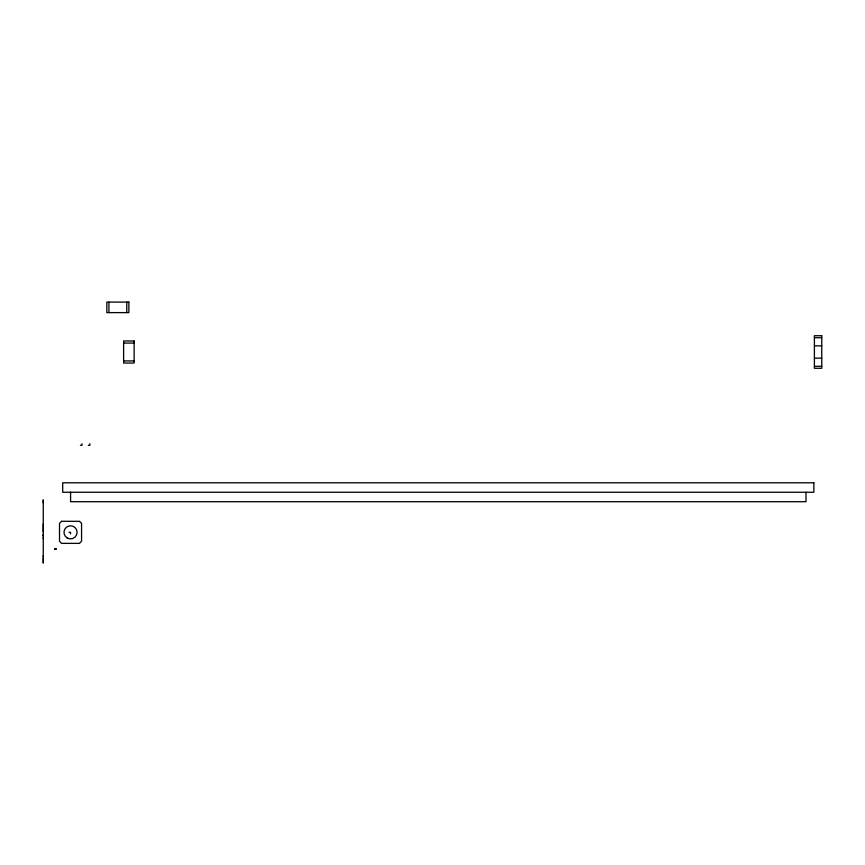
<?xml version="1.0" encoding="UTF-8"?>
<svg xmlns="http://www.w3.org/2000/svg" width="865" height="865" viewBox="0 0 865 865"><rect width="100%" height="100%" fill="white"/><g stroke="black" fill="none" stroke-linecap="round" stroke-linejoin="round"><path stroke-width="1.3" d="M43.25 555.676L43.25 556.855M43.25 538.592L43.25 537.403M43.25 534.667L43.25 535.165M54.798 548.702L55.998 548.951L54.798 548.659M56.052 549.048L54.765 549.037L55.998 548.951M814.398 337.707L821.75 337.707M123.619 343.07L134.129 343.07M814.398 345.87L821.75 345.87M814.398 358.132L821.75 358.132M123.619 360.932L134.129 360.932M814.398 366.306L821.75 366.306M80.423 445.291L82.002 445.291L82.002 443.713M88.295 445.291L89.863 445.291L89.863 443.713M68.962 532.332L70.541 532.332L70.541 533.91M43.261 503.03L43.25 499.84L43.25 562.899L43.25 560.26M43.25 524.006L43.25 531.889M43.25 559.612L43.25 558.422M805.996 492.261L805.996 501.711L70.573 501.711L70.573 492.261M126.777 302.101L126.777 312.611M108.914 302.101L108.914 312.611M43.25 535.154L43.25 535.846M61.61 521.303L59.512 523.412L59.512 541.263L61.61 543.371L79.472 543.371L81.57 541.263L81.57 523.412L79.472 521.303L61.61 521.303M128.874 302.101L106.817 302.101L106.817 312.611L128.874 312.611L128.874 302.101M821.75 335.717L814.398 335.717L814.398 368.285L821.75 368.285L821.75 335.717M134.129 340.972L123.619 340.972L123.619 363.03L134.129 363.03L134.129 340.972M813.868 482.8L62.691 482.8L62.691 492.261L813.868 492.261L813.868 482.8M67.254 538.019A6.563 6.563 0 0 0 77.104 532.332A6.563 6.563 0 0 0 67.254 526.655A6.563 6.563 0 0 0 67.254 538.019"/></g></svg>
